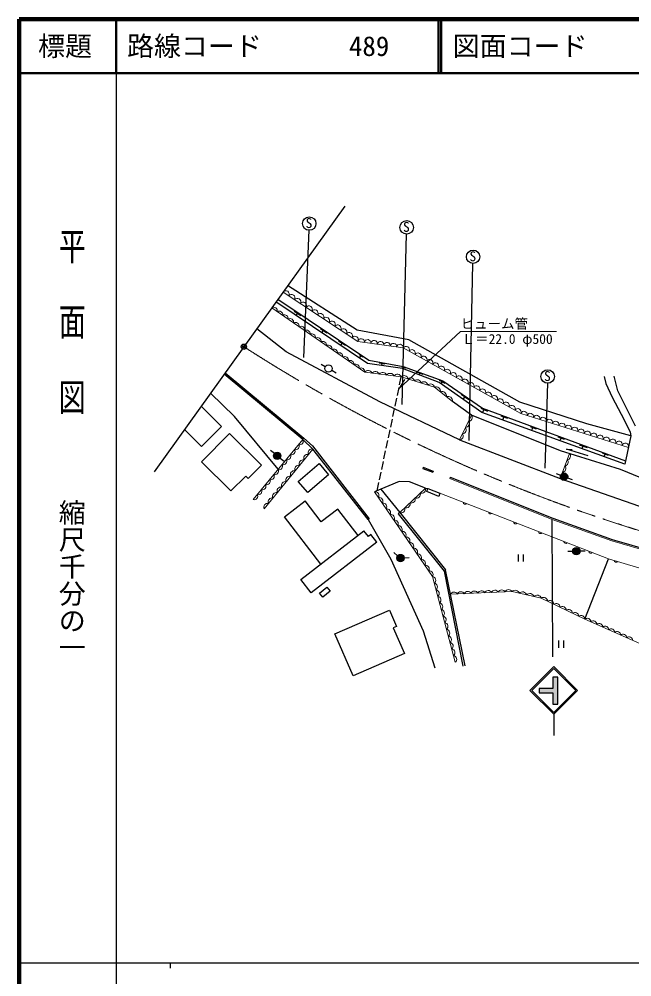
# Model space of a CAD drawing. Units: millimetres, scale not verified. Extents: x 40000 to 680000, y 20000 to 380000.
# Drawn here: x 40000 to 153593, y 202409 to 380000 of the extents above; entities that cross this region are included whole.
import ezdxf
from ezdxf.enums import TextEntityAlignment as Align

# ---------------------------------------------------------------- set-up
doc = ezdxf.new("R2010")
doc.units = ezdxf.units.MM
doc.header["$LTSCALE"] = 1000
doc.header["$PDMODE"] = 32
doc.header["$PDSIZE"] = 500
doc.linetypes.add('CHAIN', pattern=[18.5, 12, -1.5, 3.5, -1.5])
for name, color, linetype, lineweight in [('M-BGD', 7, 'Continuous', 13), ('M-BMK', 2, 'CHAIN', 13), ('M-BMK-SRVR', 3, 'Continuous', 25), ('M-STR-HTXT', 7, 'Continuous', 13), ('M-STR-STRC', 7, 'Continuous', 25), ('M-TTL', 2, 'Continuous', 140), ('M-TTL-BAND', 7, 'Continuous', 25), ('M-TTL-LINE', 7, 'Continuous', 50)]:
    doc.layers.add(name, color=color, linetype=linetype, lineweight=lineweight)
doc.layers.add('M-OTRS', color=6, linetype='Continuous')
doc.layers.add('M-TTL-TXT', color=7, linetype='Continuous')
doc.styles.add('@ＭＳ ゴシック', font='')
doc.styles.add('ＭＳ ゴシック', font='')
doc.styles.get('@ＭＳ ゴシック').set_extended_font_data('@MS Gothic')
doc.styles.get('ＭＳ ゴシック').set_extended_font_data('MS Gothic')

msp = doc.modelspace()

# ---------------------------------------------------------------- hatches: boundary and pattern name
at = {"layer": 'M-BGD'}
for points in [[(88367, 298603, 0.97359), (87330, 299491, 0.01338), (87306, 299463, 0.41421), (87406, 298503, 0.41421)], [(141665, 294915, 0.97359), (140397, 295422, 0.01338), (140384, 295388, 1)], [(111379, 280085, 0.97359), (110014, 280088, 0.01338), (110014, 280051, 0.41421), (110713, 279385, 0.41421)], [(143987, 281355, 0.97359), (142622, 281358, 0.01338), (142622, 281322, 1)]]:
    msp.add_hatch(color=256, dxfattribs=at).paths.add_polyline_path(points)
at = {"layer": 'M-STR-STRC'}
for points in [[(138938, 252953), (138938, 255058), (136439, 255058), (136439, 255881), (138973, 255881), (138973, 258003), (139887, 258003), (139887, 252953)], [(138938, 252953), (138938, 255058), (136439, 255058), (136439, 255881), (138973, 255881), (138973, 258003), (139887, 258003), (139887, 252953)], [(138938, 252953), (138938, 255058), (136439, 255058), (136439, 255881), (138973, 255881), (138973, 258003), (139887, 258003), (139887, 252953)], [(138938, 252953), (138938, 255058), (136439, 255058), (136439, 255881), (138973, 255881), (138973, 258003), (139887, 258003), (139887, 252953)], [(138938, 252953), (138938, 255058), (136439, 255058), (136439, 255881), (138973, 255881), (138973, 258003), (139887, 258003), (139887, 252953)], [(139887, 258003), (138973, 258003), (138973, 255881), (136439, 255881), (136439, 255058), (138938, 255058), (138938, 252953), (139887, 252953)]]:
    msp.add_hatch(color=256, dxfattribs=at).paths.add_polyline_path(points)

# ---------------------------------------------------------------- linework, layer by layer
at = {"layer": 'M-BGD', "lineweight": 25}
for p, q in [((92809, 317239), (93780, 340842)), ((111016, 308554), (111807, 340136)), ((123448, 301867), (124123, 334685)), ((102662, 322333), (89780, 330588)), ((104575, 316140), (87611, 327565)), ((87978, 328076), (104802, 316771)), ((91014, 325831), (92218, 325033)), ((91544, 325395), (91365, 325154)), ((89508, 318330), (84042, 322589)), ((95850, 322631), (97019, 321860)), ((96306, 322199), (96139, 321938)), ((112247, 320558), (102662, 322333)), ((99228, 320361), (100482, 319520)), ((99824, 319831), (99653, 319590)), ((132826, 308952), (112247, 320558)), ((106858, 309011), (89508, 318330)), ((103015, 317852), (103743, 317357)), ((103307, 317548), (103120, 317283)), ((111054, 315193), (104575, 316140)), ((104802, 316771), (111192, 315588)), ((106756, 316287), (107820, 316092)), ((107232, 316127), (107173, 315816)), ((78199, 314443), (92750, 302303)), ((95969, 316034), (96762, 315581)), ((97958, 314894), (98752, 314441)), ((110869, 315583), (111649, 315347)), ((117887, 312649), (111054, 315193)), ((111249, 315417), (111168, 315211)), ((111192, 315588), (118538, 312916)), ((113787, 314569), (114866, 314164)), ((92617, 302026), (77990, 314152)), ((110533, 312161), (110852, 313670)), ((114251, 314323), (114169, 314105)), ((117863, 313044), (118949, 312506)), ((125786, 307058), (117887, 312649)), ((118370, 312712), (118248, 312483)), ((118538, 312916), (125875, 307887)), ((148473, 313742), (148788, 312421)), ((151017, 311080), (150346, 313821)), ((110120, 310204), (110430, 311672)), ((137541, 296732), (138020, 312478)), ((148788, 312421), (149932, 309897)), ((154277, 304499), (151017, 311080)), ((79910, 306319), (75484, 310658)), ((121615, 301985), (106858, 309011)), ((109706, 308248), (110016, 309715)), ((123864, 306580), (120353, 309124)), ((121959, 310432), (123366, 309462)), ((122571, 309890), (122349, 309606)), ((149932, 309897), (152190, 305696)), ((73751, 308241), (77519, 304459)), ((109293, 306291), (109603, 307758)), ((125621, 307874), (126829, 307336)), ((125875, 307887), (152416, 298093)), ((126136, 307535), (125913, 307126)), ((145271, 304968), (132826, 308952)), ((88051, 296524), (79910, 306319)), ((108880, 304334), (109190, 305802)), ((140384, 299973), (123864, 306580)), ((152282, 297479), (125786, 307058)), ((129322, 306460), (130557, 306008)), ((129825, 306183), (129669, 305735)), ((152190, 305696), (153255, 303421)), ((73793, 300746), (70642, 303908)), ((77519, 304459), (73793, 300746)), ((108466, 302377), (108776, 303845)), ((134768, 304454), (135851, 304037)), ((135192, 304209), (135040, 303827)), ((153426, 302724), (145271, 304968)), ((73815, 297901), (79021, 303150)), ((79021, 303150), (84910, 297310)), ((94451, 300289), (92617, 302026)), ((92750, 302303), (94406, 300897)), ((121615, 301985), (140279, 294804)), ((139896, 302553), (141065, 302126)), ((140405, 302243), (140276, 301921)), ((153426, 302724), (152282, 297479)), ((153255, 303421), (153426, 302724)), ((94406, 300897), (104915, 287364)), ((104699, 287218), (94451, 300289)), ((108053, 300420), (108363, 301888)), ((145488, 299017), (141505, 300279)), ((141505, 300279), (142543, 300213)), ((143814, 301083), (145302, 300561)), ((144476, 300763), (144364, 300452)), ((86620, 300066), (87330, 299491)), ((88400, 298621), (89111, 298046)), ((107640, 298464), (107950, 299931)), ((151517, 296502), (140384, 299973)), ((148082, 299551), (149173, 299149)), ((148586, 299292), (148458, 298941)), ((79258, 292504), (73815, 297901)), ((84910, 297310), (82456, 294835)), ((91744, 294284), (95601, 297573)), ((95601, 297573), (97375, 295493)), ((107226, 296507), (107536, 297974)), ((114905, 296922), (114815, 296689)), ((114815, 296689), (116689, 295968)), ((114905, 296922), (116779, 296201)), ((82009, 295278), (79258, 292504)), ((82456, 294835), (82009, 295278)), ((97375, 295493), (93518, 292204)), ((106813, 294550), (107123, 296017)), ((116779, 296201), (116689, 295968)), ((119916, 295082), (119823, 294850)), ((119916, 295082), (138930, 287444)), ((139540, 295738), (140397, 295422)), ((140279, 294804), (156255, 289287)), ((141691, 294943), (142548, 294628)), ((178626, 285286), (151517, 296502)), ((93518, 292204), (91744, 294284)), ((110437, 294246), (105904, 292348)), ((106391, 292552), (106710, 294061)), ((112391, 294220), (110437, 294246)), ((115328, 293037), (112391, 294220)), ((115328, 293037), (115786, 292996)), ((107034, 292821), (110550, 288493)), ((115599, 292432), (115786, 292996)), ((117798, 291498), (115599, 292432)), ((115786, 292996), (118012, 292118)), ((118012, 292118), (117798, 291498)), ((89173, 287724), (93006, 290689)), ((96019, 286793), (93006, 290689)), ((95955, 278954), (89173, 287724)), ((99065, 289150), (96019, 286793)), ((102835, 284275), (99065, 289150)), ((110550, 288493), (110246, 288281)), ((110246, 288281), (118778, 277630)), ((110550, 288493), (119034, 277865)), ((104915, 287364), (104699, 287218)), ((104699, 287218), (108884, 279873)), ((138930, 287444), (149944, 283514)), ((92254, 276091), (103934, 285124)), ((104761, 284055), (103934, 285124)), ((105224, 284413), (104761, 284055)), ((106287, 283038), (105224, 284413)), ((106287, 283038), (94144, 273647)), ((149944, 283514), (165870, 278850)), ((109462, 281079), (110173, 280505)), ((132523, 280699), (132523, 279399)), ((133498, 279399), (133498, 280699)), ((141709, 281335), (142622, 281358)), ((144001, 281391), (144915, 281414)), ((108884, 279873), (114890, 266571)), ((111393, 280121), (112307, 280144)), ((118778, 277630), (122271, 260014)), ((122709, 260093), (119034, 277865)), ((94144, 273647), (92254, 276091)), ((95674, 273584), (97022, 274692)), ((96286, 272839), (95674, 273584)), ((97634, 273947), (96286, 272839)), ((97022, 274692), (97634, 273947)), ((98530, 266005), (108664, 270408)), ((108664, 270408), (109978, 267383)), ((109978, 267383), (109365, 267117)), ((109365, 267117), (111434, 262356)), ((114890, 266571), (117049, 259737)), ((101913, 258219), (98530, 266005)), ((139992, 264750), (139992, 263450)), ((140967, 263450), (140967, 264750)), ((111434, 262356), (101913, 258219))]:
    msp.add_line(p, q, dxfattribs=at)
at = {"layer": 'M-BGD'}
for p, q in [((121615, 301985), (123864, 306580)), ((83387, 290903), (92617, 302026)), ((94451, 300289), (85398, 289187)), ((140279, 294804), (142017, 299464)), ((110550, 288493), (115328, 293037))]:
    msp.add_line(p, q, dxfattribs=at)
for points in [[(152962, 300595), (132988, 306876), (111196, 319024), (102804, 320237), (88922, 329392)], [(120353, 309124), (116975, 311762), (110852, 313670), (104063, 314513), (86832, 326479)], [(174994, 276104), (165802, 278610), (149867, 283276), (138841, 287210), (119823, 294850)], [(120868, 260755), (116651, 276636), (105904, 292348)], [(118012, 292118), (149236, 279943), (174184, 272520), (168366, 259681)], [(167076, 258896), (144884, 268720), (136809, 272623), (131381, 273845), (119969, 273346)]]:
    msp.add_lwpolyline(points, dxfattribs=at)
at = {"layer": 'M-BGD', "lineweight": 25}
for centre, radius in [((93782, 342092), 1250), ((111850, 341385), 1250), ((124165, 335934), 1250), ((97335, 315210), 683), ((137993, 313728), 1250), ((87836, 299033), 683), ((141024, 295152), 683), ((110697, 280068), 683), ((143305, 281338), 683)]:
    msp.add_circle(centre, radius, dxfattribs=at)
at = {"layer": 'M-BGD'}
for centre, radius, start, end in [((89433, 329006), 641, 330.25301, 142.93857), ((90501, 328302), 641, 330.25301, 142.93857), ((91569, 327598), 641, 330.25301, 142.93857), ((92637, 326893), 641, 330.25301, 142.93857), ((93705, 326189), 641, 330.25301, 142.93857), ((87182, 325900), 676, 349.31079, 121.13413), ((88195, 325197), 676, 349.31079, 121.13413), ((89209, 324493), 676, 349.31079, 121.13413), ((94773, 325485), 641, 330.25301, 142.93857), ((95841, 324781), 641, 330.25301, 142.93857), ((90222, 323789), 676, 349.31079, 121.13413), ((91236, 323085), 676, 349.31079, 121.13413), ((96908, 324076), 641, 330.25301, 142.93857), ((97976, 323372), 641, 330.25301, 142.93857), ((99044, 322668), 641, 330.25301, 142.93857), ((92250, 322381), 676, 349.31079, 121.13413), ((93263, 321677), 676, 349.31079, 121.13413), ((94277, 320973), 676, 349.31079, 121.13413), ((100112, 321964), 641, 330.25301, 142.93857), ((101180, 321259), 641, 330.25301, 142.93857), ((95290, 320270), 676, 349.31079, 121.13413), ((96304, 319566), 676, 349.31079, 121.13413), ((102248, 320555), 641, 330.25301, 142.93857), ((103403, 320145), 606, 352.31025, 171.24107), ((104601, 319972), 606, 352.31025, 171.24107), ((105800, 319799), 606, 352.31025, 171.24107), ((106999, 319625), 606, 352.31025, 171.24107), ((108198, 319452), 606, 352.31025, 171.24107), ((109397, 319279), 606, 352.31025, 171.24107), ((110595, 319105), 606, 352.31025, 171.24107), ((97317, 318862), 676, 349.31079, 121.13413), ((98331, 318158), 676, 349.31079, 121.13413), ((99344, 317454), 676, 349.31079, 121.13413), ((111729, 318700), 624, 333.08509, 148.63855), ((112818, 318092), 624, 333.08509, 148.63855), ((113908, 317485), 624, 333.08509, 148.63855), ((100358, 316750), 676, 349.31079, 121.13413), ((101371, 316047), 676, 349.31079, 121.13413), ((114997, 316877), 624, 333.08509, 148.63855), ((116087, 316270), 624, 333.08509, 148.63855), ((117177, 315662), 624, 333.08509, 148.63855), ((102385, 315343), 676, 349.31079, 121.13413), ((103399, 314639), 676, 349.31079, 121.13413), ((104694, 314047), 785, 22.29287, 143.54929), ((106052, 313878), 785, 22.29287, 143.54929), ((107410, 313710), 785, 22.29287, 143.54929), ((118266, 315055), 624, 333.08509, 148.63855), ((119356, 314448), 624, 333.08509, 148.63855), ((120446, 313840), 624, 333.08509, 148.63855), ((108768, 313541), 785, 22.29287, 143.54929), ((110126, 313373), 785, 22.29287, 143.54929), ((111371, 313180), 714, 8.79454, 136.59199), ((112595, 312798), 714, 8.79454, 136.59199), ((113820, 312416), 714, 8.79454, 136.59199), ((115045, 312035), 714, 8.79454, 136.59199), ((121535, 313233), 624, 333.08509, 148.63855), ((122625, 312625), 624, 333.08509, 148.63855), ((123714, 312018), 624, 333.08509, 148.63855), ((116270, 311653), 714, 8.79454, 136.59199), ((117269, 310978), 838, 353.51308, 110.50298), ((118395, 310098), 838, 353.51308, 110.50298), ((124804, 311410), 624, 333.08509, 148.63855), ((125894, 310803), 624, 333.08509, 148.63855), ((126983, 310196), 624, 333.08509, 148.63855), ((119521, 309219), 838, 353.51308, 110.50298), ((128073, 309588), 624, 333.08509, 148.63855), ((129162, 308981), 624, 333.08509, 148.63855), ((130252, 308373), 624, 333.08509, 148.63855), ((131342, 307766), 624, 333.08509, 148.63855), ((132431, 307158), 624, 333.08509, 148.63855), ((133571, 306676), 616, 344.03659, 161.05375), ((123303, 306142), 711, 269.87439, 37.98334), ((134746, 306306), 616, 344.03659, 161.05375), ((135920, 305937), 616, 344.03659, 161.05375), ((137095, 305568), 616, 344.03659, 161.05375), ((138270, 305198), 616, 344.03659, 161.05375), ((122179, 303845), 711, 269.87439, 37.98334), ((122741, 304994), 711, 269.87439, 37.98334), ((139445, 304829), 616, 344.03659, 161.05375), ((140620, 304459), 616, 344.03659, 161.05375), ((141795, 304090), 616, 344.03659, 161.05375), ((142970, 303720), 616, 344.03659, 161.05375), ((144145, 303351), 616, 344.03659, 161.05375), ((92037, 301724), 653, 253.131, 27.49809), ((121617, 302696), 711, 269.87439, 37.98334), ((145320, 302981), 616, 344.03659, 161.05375), ((146495, 302612), 616, 344.03659, 161.05375), ((147670, 302243), 616, 344.03659, 161.05375), ((148845, 301873), 616, 344.03659, 161.05375), ((150020, 301504), 616, 344.03659, 161.05375), ((90499, 299870), 653, 253.131, 27.49809), ((91268, 300797), 653, 253.131, 27.49809), ((94296, 299576), 730, 77.67982, 203.93004), ((151195, 301134), 616, 344.03659, 161.05375), ((152370, 300765), 616, 344.03659, 161.05375), ((89730, 298943), 653, 253.131, 27.49809), ((93473, 298566), 730, 77.67982, 203.93004), ((141534, 298981), 683, 274.03741, 45.07052), ((88191, 297089), 653, 253.131, 27.49809), ((88960, 298016), 653, 253.131, 27.49809), ((91827, 296548), 730, 77.67982, 203.93004), ((92650, 297557), 730, 77.67982, 203.93004), ((140666, 296651), 683, 274.03741, 45.07052), ((141100, 297816), 683, 274.03741, 45.07052), ((86653, 295236), 653, 253.131, 27.49809), ((87422, 296162), 653, 253.131, 27.49809), ((90181, 294529), 730, 77.67982, 203.93004), ((91004, 295539), 730, 77.67982, 203.93004), ((140231, 295485), 683, 274.03741, 45.07052), ((85115, 293382), 653, 253.131, 27.49809), ((85884, 294309), 653, 253.131, 27.49809), ((88535, 292511), 730, 77.67982, 203.93004), ((89358, 293520), 730, 77.67982, 203.93004), ((114614, 292831), 744, 251.07438, 16.03966), ((83576, 291528), 653, 253.131, 27.49809), ((84346, 292455), 653, 253.131, 27.49809), ((87712, 291501), 730, 77.67982, 203.93004), ((106012, 291653), 703, 329.918, 98.82705), ((106728, 290605), 703, 329.918, 98.82705), ((113658, 291922), 744, 251.07438, 16.03966), ((86066, 289483), 730, 77.67982, 203.93004), ((86889, 290492), 730, 77.67982, 203.93004), ((107445, 289558), 703, 329.918, 98.82705), ((111747, 290105), 744, 251.07438, 16.03966), ((112702, 291014), 744, 251.07438, 16.03966), ((122714, 290414), 370, 177.62135, 319.77206), ((108161, 288510), 703, 329.918, 98.82705), ((108878, 287463), 703, 329.918, 98.82705), ((110791, 289196), 744, 251.07438, 16.03966), ((127373, 288597), 370, 177.62135, 319.77206), ((109594, 286415), 703, 329.918, 98.82705), ((110311, 285368), 703, 329.918, 98.82705), ((132031, 286781), 370, 177.62135, 319.77206), ((111027, 284321), 703, 329.918, 98.82705), ((136689, 284964), 370, 177.62135, 319.77206), ((111744, 283273), 703, 329.918, 98.82705), ((112460, 282226), 703, 329.918, 98.82705), ((141348, 283148), 370, 177.62135, 319.77206), ((113177, 281178), 703, 329.918, 98.82705), ((113893, 280131), 703, 329.918, 98.82705), ((146006, 281331), 370, 177.62135, 319.77206), ((114610, 279083), 703, 329.918, 98.82705), ((150695, 279634), 370, 182.35582, 324.50653), ((115326, 278036), 703, 329.918, 98.82705), ((116042, 276988), 703, 329.918, 98.82705), ((116524, 275948), 699, 310.20902, 79.5329), ((116848, 274727), 699, 310.20902, 79.5329), ((117173, 273505), 699, 310.20902, 79.5329), ((120616, 273070), 703, 28.05579, 156.94939), ((121884, 273126), 703, 28.05579, 156.94939), ((123152, 273181), 703, 28.05579, 156.94939), ((124420, 273237), 703, 28.05579, 156.94939), ((125688, 273292), 703, 28.05579, 156.94939), ((126956, 273347), 703, 28.05579, 156.94939), ((128224, 273403), 703, 28.05579, 156.94939), ((129492, 273458), 703, 28.05579, 156.94939), ((130760, 273514), 703, 28.05579, 156.94939), ((131970, 273297), 805, 17.51208, 137.12966), ((133327, 272992), 805, 17.51208, 137.12966), ((134685, 272686), 805, 17.51208, 137.12966), ((117497, 272283), 699, 310.20902, 79.5329), ((117822, 271062), 699, 310.20902, 79.5329), ((136042, 272381), 805, 17.51208, 137.12966), ((137250, 272063), 713, 0.24446, 128.16348), ((138403, 271505), 713, 0.24446, 128.16348), ((118146, 269840), 699, 310.20902, 79.5329), ((139557, 270948), 713, 0.24446, 128.16348), ((140710, 270390), 713, 0.24446, 128.16348), ((141864, 269832), 713, 0.24446, 128.16348), ((143018, 269275), 713, 0.24446, 128.16348), ((118470, 268619), 699, 310.20902, 79.5329), ((144171, 268717), 713, 0.24446, 128.16348), ((145334, 268237), 660, 359.32872, 132.91119), ((146443, 267746), 660, 359.32872, 132.91119), ((118795, 267397), 699, 310.20902, 79.5329), ((119119, 266175), 699, 310.20902, 79.5329), ((147553, 267254), 660, 359.32872, 132.91119), ((148662, 266763), 660, 359.32872, 132.91119), ((149772, 266272), 660, 359.32872, 132.91119), ((150882, 265781), 660, 359.32872, 132.91119), ((119443, 264954), 699, 310.20902, 79.5329), ((151991, 265289), 660, 359.32872, 132.91119), ((153101, 264798), 660, 359.32872, 132.91119), ((119768, 263732), 699, 310.20902, 79.5329), ((120092, 262510), 699, 310.20902, 79.5329), ((120417, 261289), 699, 310.20902, 79.5329)]:
    msp.add_arc(centre, radius, start, end, dxfattribs=at)
at = {"layer": 'M-BMK'}
msp.add_arc((242008, 568176), 296095, 237.21005, 256.34656, dxfattribs=at)
at = {"layer": 'M-BMK-SRVR'}
for p, q in [((100353, 345329), (81655, 319260)), ((81655, 319260), (65026, 296078))]:
    msp.add_line(p, q, dxfattribs=at)
msp.add_circle((81655, 319260), 500, dxfattribs=at)
at = {"layer": 'M-OTRS'}
msp.add_point((81655, 319260), dxfattribs=at)
at = {"layer": 'M-STR-HTXT'}
for p, q in [((110386, 311466), (121835, 322057)), ((121835, 322057), (139631, 322057)), ((110386, 311466), (111515, 313191))]:
    msp.add_line(p, q, dxfattribs=at)
at = {"layer": 'M-STR-STRC'}
for p, q in [((138915, 261756), (138841, 287210)), ((144884, 268720), (149236, 279943)), ((139113, 259943), (134701, 255531)), ((139113, 259604), (135041, 255531)), ((143526, 255531), (139113, 259943)), ((143186, 255531), (139113, 259604)), ((139887, 258003), (138973, 258003)), ((138973, 258003), (138973, 255881)), ((139887, 252953), (139887, 258003)), ((138973, 255881), (136439, 255881)), ((136439, 255881), (136439, 255058)), ((134701, 255531), (139113, 251119)), ((135041, 255531), (139113, 251458)), ((136439, 255058), (138938, 255058)), ((138938, 255058), (138938, 252953)), ((139113, 251119), (143526, 255531)), ((139113, 251458), (143186, 255531)), ((138938, 252953), (139887, 252953)), ((139113, 251119), (139113, 247185))]:
    msp.add_line(p, q, dxfattribs=at)
at = {"layer": 'M-TTL'}
for p, q in [((40000, 380000), (40000, 20000)), ((680000, 380000), (40000, 380000))]:
    msp.add_line(p, q, dxfattribs=at)
at = {"layer": 'M-TTL-BAND'}
for p, q in [((58000, 370000), (58000, 20000)), ((40000, 205000), (579000, 205000)), ((68000, 205000), (68000, 204000))]:
    msp.add_line(p, q, dxfattribs=at)
at = {"layer": 'M-TTL-LINE'}
for p, q in [((58000, 380000), (58000, 370000)), ((117750, 380000), (117750, 370000)), ((118250, 380000), (118250, 370000)), ((40000, 370000), (680000, 370000))]:
    msp.add_line(p, q, dxfattribs=at)

# ---------------------------------------------------------------- texts
at = {"layer": 'M-BGD', "style": 'ＭＳ ゴシック'}
for p in [(93103, 340718), (111172, 340012), (123486, 334561), (137315, 312354)]:
    msp.add_text('S', height=1833, dxfattribs=at).set_placement(p, align=Align.BOTTOM_LEFT)
at = {"layer": 'M-STR-HTXT', "style": 'ＭＳ ゴシック'}
for s, p in [('ヒューム管', (121835, 322057)), ('Ｌ＝22.0 φ500', (122042, 319228))]:
    msp.add_text(s, height=1833, dxfattribs=at).set_placement(p, align=Align.BOTTOM_LEFT)
at = {"layer": 'M-TTL-BAND', "style": '@ＭＳ ゴシック', "width": 1.4}
msp.add_text('平  面  図', height=3666, rotation=270, dxfattribs=at).set_placement((49777, 306475), align=Align.MIDDLE_RIGHT)
at = {"layer": 'M-TTL-BAND', "style": '@ＭＳ ゴシック'}
msp.add_text('縮尺千分の一', height=3666, rotation=270, dxfattribs=at).set_placement((49777, 261030), align=Align.MIDDLE_RIGHT)
at = {"layer": 'M-TTL-TXT', "style": 'ＭＳ ゴシック'}
msp.add_text('標題', height=3666, dxfattribs=at).set_placement((48500, 375000), align=Align.MIDDLE_CENTER)
for s, p in [('路線コード', (60000, 375000)), ('489', (101142, 375000)), ('図面コード', (120380, 375000))]:
    msp.add_text(s, height=3666, dxfattribs=at).set_placement(p, align=Align.MIDDLE_LEFT)

doc.saveas('drawing.dxf')
